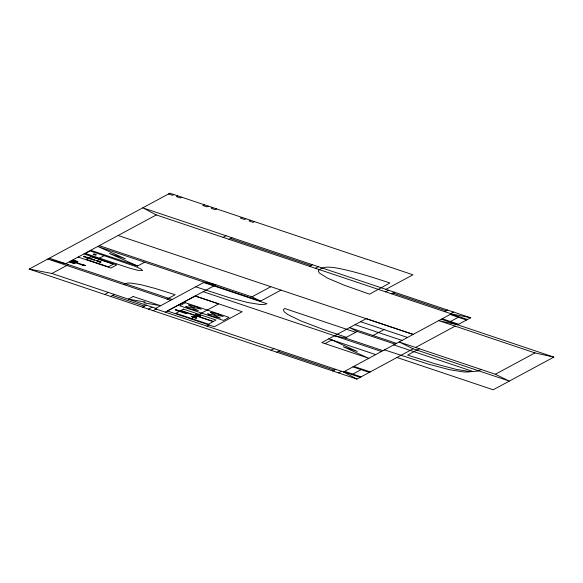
<?xml version="1.0" encoding="UTF-8"?>
<svg xmlns="http://www.w3.org/2000/svg" width="583" height="583" viewBox="0 0 583 583"><rect width="100%" height="100%" fill="white"/><g stroke="black" fill="none" stroke-linecap="round" stroke-linejoin="round"><path stroke-width="0.87" d="M315.41 268.289L318.318 266.693M385.633 291.843L388.54 290.239M391.499 293.81L394.407 292.207M444.698 311.643L447.613 310.047M450.572 313.618L453.479 312.014M223.136 237.354L226.051 235.751M229.01 239.321L231.917 237.718M309.537 266.322L312.452 264.726M413.099 348.809L399.144 341.966L495.368 374.25L509.323 381.093L413.099 348.809L356.934 379.081L29.15 269.091L169.886 193.221L412.961 274.79L385.924 289.357M173.88 194.562L172.473 195.32L168.48 193.979M177.771 195.866L176.365 196.624L180.358 197.965L181.765 197.207M396.994 357.488L493.218 389.779L553.85 357.095L534.961 352.912L438.737 320.621L457.626 324.804L470.663 317.779L451.286 313.858L156.273 214.93L65.711 263.742L47.762 259.056L170.688 300.303M29.15 269.091L51.916 273.493L68.357 264.631M75.994 262.714L74.296 263.633L69.523 262.029L73.239 260.033L78.005 261.629L76.315 262.547M99.438 258.211L104.131 255.675L134.294 266.023L140.649 268.77L142.631 270.512L137.828 270.293L130.089 268.289L85.373 253.488L90.073 250.96L104.131 255.675M204.254 204.757L202.848 205.515L206.841 206.848L208.24 206.098M212.635 207.57L211.228 208.328L215.214 209.661L216.621 208.903M90.715 250.267L137.639 266.016L144.686 262.212M241.865 217.379L240.458 218.137L244.452 219.47L245.851 218.712M104.78 294.466L108.482 292.477M123.625 284.511L127.364 283.09L130.723 283.061L140.911 284.693L155.727 288.592L175.148 294.758L167.088 299.101M250.515 220.279L249.116 221.037L253.102 222.378L254.509 221.62M110.646 296.434L114.341 294.444M142.58 307.154L146.282 305.157M148.446 309.121L152.141 307.124M153.132 310.695L156.827 308.699L51.916 273.493M165.237 312.138L215.958 284.796L204.261 282.208L155.071 308.72L343.511 371.954L356.934 379.081M167.394 311.001L195.254 295.989L242.178 311.73L214.318 326.75L167.372 310.994M190.86 318.879L218.654 303.889L195.196 296.018M99.292 245.647L251.943 296.871L270.789 286.712M206.994 326.094L209.057 324.986M137.654 266.008L109.4 253.467L125.36 258.823L97.762 246.471L260.586 301.105L280.955 290.123M270.942 350.23L273.944 348.612M276.816 352.198L279.811 350.58M325.015 343.62L331.887 339.918M334.511 335.742L345.151 337.98L357.233 331.472L395.063 344.167M373.054 335.509L384.037 329.592M332.696 370.948L335.691 369.331M338.555 372.916L341.551 371.298M343.511 371.954L451.286 313.858M352.846 374.111L361.154 369.629M450.44 321.503L458.333 317.247M415.57 347.475L455.163 326.13M419.374 348.751L407.634 355.083L435.224 363.836L456.256 369.374L470.729 371.692L478.104 371.094L481.121 369.469M495.368 374.25L534.961 352.912M470.663 317.779L142.791 207.832L156.273 214.93M230.46 238.52L310.994 265.527M392.957 293.009L446.155 310.848M450.994 314.011L467.42 319.528M450.12 314.492L466.546 320.001M442.227 318.748L458.646 324.257M441.338 319.222L457.764 324.731M457.626 324.804L553.85 357.095M413.187 334.394L366.262 318.653L321.889 342.571L368.813 358.319L343.234 346.732L357.313 351.454L331.654 339.838M118.13 235.488L413.143 334.416M360.571 321.714L407.502 337.462M355.083 324.68L402.008 340.421M396.52 343.387L349.567 327.631L357.233 331.472M393.722 344.888L471.887 371.116L468.747 371.961L463.966 372.005L449.493 369.688L428.461 364.149L384.445 349.887M355.681 332.31L284.584 308.451L283.367 309.952L284.38 311.949L287.623 314.434L300.784 320.89L322.865 329.315L346.368 337.324M203.7 282.507L266.992 303.743L264.288 304.472L260.178 304.515L247.724 302.519L229.622 297.753L195.72 286.814M345.151 337.98L382.987 350.675M203.183 291.675L381.457 351.498M83.952 253.911L116.724 264.908L110.887 268.056L78.115 257.059M328.739 338.861L375.685 354.61M72.86 260.237L77.634 261.833M71.549 260.944L85.57 265.629L82.618 265.221L71.228 261.111M69.916 261.825L74.69 263.421M49.285 258.233L172.211 299.48M353.815 366.401L370.241 371.91M352.941 366.875L369.36 372.384M344.633 371.349L361.059 376.866M343.751 371.823L360.17 377.339M112.497 295.435L144.431 306.155M278.31 351.389L334.19 370.139M251.943 296.871L260.586 301.105M318.945 269.929L318.333 271.08L319.316 272.982L327.61 278.178L344.342 285.233L369.52 294.16L389.896 282.966C372.151 277.165 354.355 271.233 335.954 267.896C330.269 267.109 323.791 266.052 318.945 269.929M84.054 256.243L83.347 256.622L94.3 260.302L95.007 259.916L84.054 256.243M93.943 253.984L93.193 254.385L95.568 255.179L96.312 254.778L93.943 253.984M91.05 256.724L86.189 259.348L108.474 266.825L113.335 264.201L91.05 256.724M83.442 264.66L82.487 265.17L84.52 265.374L83.478 264.667M95.955 260.433C100.276 263.348 105.137 262.357 95.955 260.433M97.099 260.841L100.225 261.891L97.099 260.841M133.172 296.521L128.326 299.137L145.225 302.001L143.746 302.796L160.551 305.703L133.172 296.521M185.336 302.701L179.695 305.74L223.493 320.439L229.134 317.4L185.336 302.701M175.869 309.58L175.162 309.967L186.115 313.639L186.815 313.26L175.869 309.58M185.897 306.505L186.975 307.525L190.51 308.954L198.409 310.703L192.39 307.941L185.897 306.505M188.732 304.975L189.81 305.995L193.345 307.423L201.244 309.172L196.442 306.818L188.732 304.975M180.606 310.724L175.855 313.282L208.415 324.206L213.167 321.648L180.606 310.724M183.477 309.107L180.912 310.491L213.48 321.422L216.045 320.038L183.477 309.107M191.676 316.394C195.99 319.309 200.865 318.325 191.676 316.394M195.648 314.252C199.962 317.167 204.837 316.183 195.648 314.252M192.813 316.802L195.939 317.852L192.813 316.802M196.792 314.66L199.918 315.709L196.792 314.66M207.796 313.851L208.874 314.871L212.409 316.299L220.308 318.048L214.289 315.286L207.796 313.851M210.631 312.32L211.709 313.348L215.244 314.776L223.143 316.525L218.341 314.171L210.631 312.32M72.919 262.663L72.059 262.379L72.919 262.663M75.287 261.046L74.639 260.987L75.287 261.046"/></g></svg>
